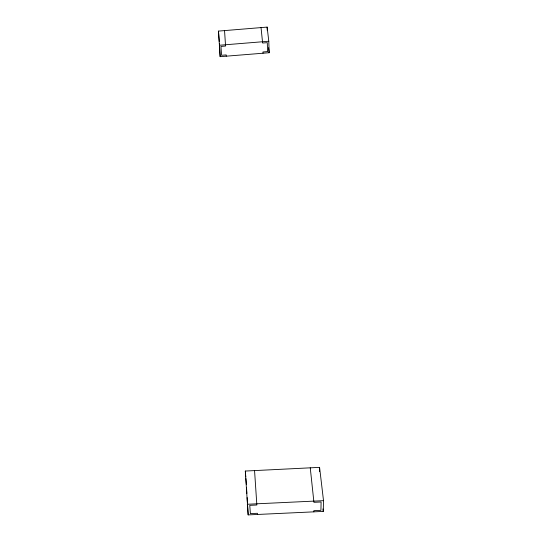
<?xml version="1.0" encoding="UTF-8"?>
<svg xmlns="http://www.w3.org/2000/svg" width="542" height="542" viewBox="0 0 542 542"><rect width="100%" height="100%" fill="white"/><g stroke="black" fill="none" stroke-linecap="round" stroke-linejoin="round"><path stroke-width="0.81" d="M313.825 511.851L313.838 510.672L320.925 510.347L321.094 501.98L313.926 502.319L310.254 467.827M319.509 471.581L319.584 467.367L245.316 471.052L248.155 514.9L323.256 511.411L323.513 500.659L319.584 467.367M218.487 31.097L267.131 27.1L268.791 41.246L269.157 52.73L220.154 56.666L218.487 31.097L219.259 41.632M219.314 45.264L268.791 41.246M247.287 504.256L323.513 500.659M322.971 508.931L323.256 511.411M268.575 47.716L269.157 52.73M261.034 27.601L262.633 43.035L267.287 42.662L267.579 51.592L262.965 51.964L263.012 53.224M245.316 471.052L245.79 476.899M245.919 478.566L246.339 484.379M226.258 56.178L226.17 54.918L221.59 55.284L220.946 46.416L225.567 46.043L224.544 30.596M257.497 514.466L257.423 513.294L250.397 513.626L249.754 505.34L256.854 505.008L254.557 470.591M246.535 487.678L246.881 493.45M247.125 497.576L247.423 502.529M247.619 505.828L248.155 514.9M219.368 43.279L220.154 56.666M267.131 27.1L267.24 30.366"/></g></svg>
